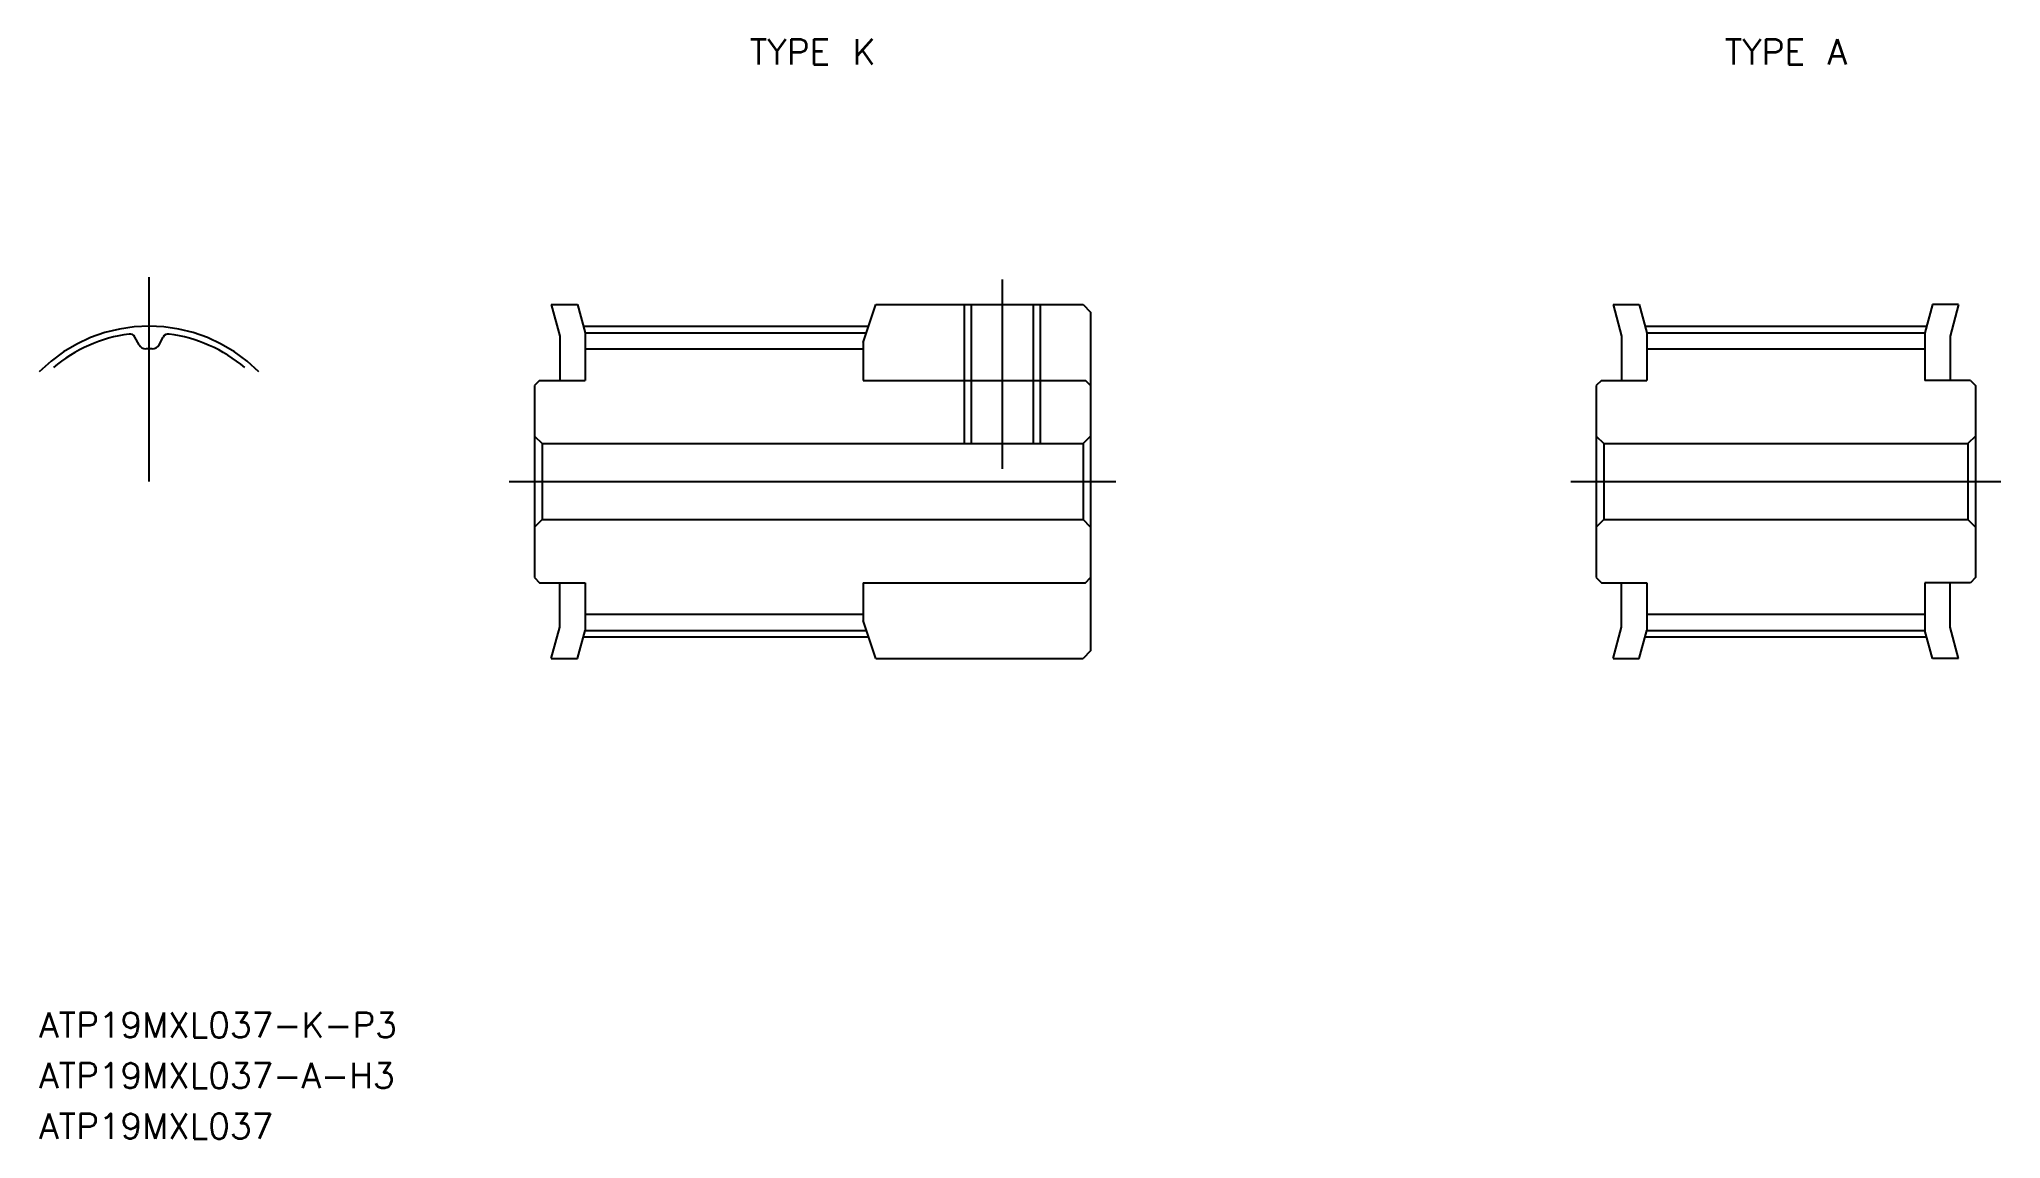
# Model space of a CAD drawing. Extents: x 103.2 to 180.8, y 82.2 to 125.7.
import ezdxf
from ezdxf.enums import TextEntityAlignment as Align

# ---------------------------------------------------------------- set-up
doc = ezdxf.new("R2010")
doc.units = 0
doc.linetypes.add('CENTER', pattern=[50.8, 31.75, -6.35, 6.35, -6.35])
doc.linetypes.add('DASHED', pattern=[19.05, 12.7, -6.35])
doc.layers.get('0').update_dxf_attribs({"linetype": 'CONTINUOUS'})
doc.layers.add('CENTER', color=1, linetype='CENTER')
doc.styles.add('MISUMI', font='txt.shx')

msp = doc.modelspace()

# ---------------------------------------------------------------- linework, layer by layer
at = {"color": 7, "linetype": 'CONTINUOUS'}
for p, q in [((123.498, 115.182), (123.831, 113.94)), ((123.498, 115.182), (124.533, 115.182)), ((124.533, 115.182), (124.831, 114.072)), ((135.831, 113.682), (136.331, 115.182)), ((136.331, 115.182), (144.531, 115.182)), ((144.531, 115.182), (144.831, 114.882)), ((144.831, 114.882), (144.831, 101.482)), ((165.498, 115.182), (165.831, 113.94)), ((165.498, 115.182), (166.533, 115.182)), ((166.533, 115.182), (166.831, 114.072)), ((178.128, 115.182), (177.831, 114.072)), ((179.163, 115.182), (178.128, 115.182)), ((179.163, 115.182), (178.831, 113.94)), ((124.831, 114.072), (135.961, 114.072)), ((124.831, 114.072), (124.831, 112.182)), ((166.831, 114.072), (177.831, 114.072)), ((166.831, 114.072), (166.831, 112.182)), ((177.831, 114.072), (177.831, 112.182)), ((107.193, 113.589), (107.029, 113.898)), ((107.981, 113.589), (108.145, 113.898)), ((123.831, 113.94), (123.831, 112.182)), ((124.831, 113.432), (135.831, 113.432)), ((135.831, 113.682), (135.831, 112.182)), ((165.831, 113.94), (165.831, 112.182)), ((166.831, 113.432), (177.831, 113.432)), ((178.831, 113.94), (178.831, 112.182)), ((135.831, 113.102), (135.831, 112.182)), ((123.031, 112.182), (122.831, 111.982)), ((122.831, 111.982), (122.831, 104.382)), ((123.031, 112.182), (124.831, 112.182)), ((135.831, 112.182), (144.631, 112.182)), ((144.831, 111.982), (144.631, 112.182)), ((165.031, 112.182), (164.831, 111.982)), ((164.831, 111.982), (164.831, 104.382)), ((165.031, 112.182), (166.831, 112.182)), ((179.631, 112.182), (177.831, 112.182)), ((179.631, 112.182), (179.831, 111.982)), ((179.831, 111.982), (179.831, 104.382)), ((122.831, 110.082), (122.831, 110.082)), ((122.831, 109.982), (123.131, 109.682)), ((123.131, 109.682), (144.531, 109.682)), ((123.131, 109.682), (123.131, 106.682)), ((144.831, 109.982), (144.531, 109.682)), ((144.531, 109.682), (144.531, 106.682)), ((164.831, 110.082), (164.831, 110.082)), ((164.831, 109.982), (165.131, 109.682)), ((165.131, 109.682), (179.531, 109.682)), ((165.131, 109.682), (165.131, 106.682)), ((179.831, 109.982), (179.531, 109.682)), ((179.531, 109.682), (179.531, 106.682)), ((179.831, 110.082), (179.831, 110.082)), ((122.831, 108.182), (122.831, 108.182)), ((164.831, 108.182), (164.831, 108.182)), ((179.831, 108.182), (179.831, 108.182)), ((122.831, 106.382), (123.131, 106.682)), ((123.131, 106.682), (144.531, 106.682)), ((144.831, 106.382), (144.531, 106.682)), ((164.831, 106.382), (165.131, 106.682)), ((165.131, 106.682), (179.531, 106.682)), ((179.831, 106.382), (179.531, 106.682)), ((122.831, 104.382), (123.031, 104.182)), ((123.031, 104.182), (124.831, 104.182)), ((123.831, 102.423), (123.831, 104.182)), ((124.831, 104.182), (124.831, 102.292)), ((135.831, 104.182), (144.631, 104.182)), ((135.831, 104.182), (135.831, 102.682)), ((135.831, 104.182), (135.831, 103.262)), ((144.631, 104.182), (144.831, 104.382)), ((164.831, 104.382), (165.031, 104.182)), ((165.031, 104.182), (166.831, 104.182)), ((165.831, 102.423), (165.831, 104.182)), ((166.831, 104.182), (166.831, 102.292)), ((179.631, 104.182), (177.831, 104.182)), ((177.831, 104.182), (177.831, 102.292)), ((178.831, 102.423), (178.831, 104.182)), ((179.831, 104.382), (179.631, 104.182)), ((123.498, 101.182), (123.831, 102.423)), ((124.831, 102.932), (135.831, 102.932)), ((136.331, 101.182), (135.831, 102.682)), ((165.498, 101.182), (165.831, 102.423)), ((166.831, 102.932), (177.831, 102.932)), ((179.163, 101.182), (178.831, 102.423)), ((124.533, 101.182), (124.831, 102.292)), ((124.831, 102.292), (135.961, 102.292)), ((166.533, 101.182), (166.831, 102.292)), ((166.831, 102.292), (177.831, 102.292)), ((178.128, 101.182), (177.831, 102.292)), ((123.498, 101.182), (124.533, 101.182)), ((136.331, 101.182), (144.531, 101.182)), ((144.831, 101.482), (144.531, 101.182)), ((165.498, 101.182), (166.533, 101.182)), ((179.163, 101.182), (178.128, 101.182))]:
    msp.add_line(p, q, dxfattribs=at)
at = {"color": 3, "linetype": 'DASHED'}
for p, q in [((139.831, 115.182), (139.831, 109.682)), ((140.106, 115.182), (140.106, 109.682)), ((142.556, 115.182), (142.556, 109.682)), ((142.831, 115.182), (142.831, 109.682))]:
    msp.add_line(p, q, dxfattribs=at)
at = {"color": 7, "linetype": 'CONTINUOUS'}
for centre, radius, start, end in [((107.587, 108.182), 5.89, 97.72581, 130), ((106.826, 113.79), 0.23, 28, 97.72581), ((107.458, 113.73), 0.3, 208, 271.32838), ((107.587, 108.182), 5.25, 88.67162, 91.32838), ((107.716, 113.73), 0.3, 268.67162, 332), ((108.348, 113.79), 0.23, 82.27419, 152), ((107.587, 108.182), 5.89, 50, 82.27419)]:
    msp.add_arc(centre, radius, start, end, dxfattribs=at)
at = {"layer": 'CENTER', "color": 1, "linetype": 'CENTER'}
for p, q in [((107.587, 108.182), (107.587, 116.262)), ((141.331, 116.182), (141.331, 108.682)), ((124.762, 114.327), (136.046, 114.327)), ((166.762, 114.327), (177.899, 114.327)), ((121.831, 108.182), (145.831, 108.182)), ((163.831, 108.182), (180.831, 108.182)), ((124.762, 102.037), (136.046, 102.037)), ((166.762, 102.037), (177.899, 102.037))]:
    msp.add_line(p, q, dxfattribs=at)
msp.add_arc((107.587, 108.182), 6.145, 45, 135, dxfattribs=at)

# ---------------------------------------------------------------- texts
at = {"color": 7, "linetype": 'CONTINUOUS', "style": 'MISUMI'}
for s, p in [('TYPE K', (133.831, 125.182)), ('TYPE A', (172.331, 125.182))]:
    msp.add_text(s, height=1, dxfattribs=at).set_placement(p, align=Align.MIDDLE_CENTER)
for s, p in [('ATP19MXL037-K-P3', (103.242, 86.182)), ('ATP19MXL037-A-H3', (103.242, 84.182)), ('ATP19MXL037', (103.242, 82.182))]:
    msp.add_text(s, height=1, dxfattribs=at).set_placement(p)

doc.saveas('drawing.dxf')
